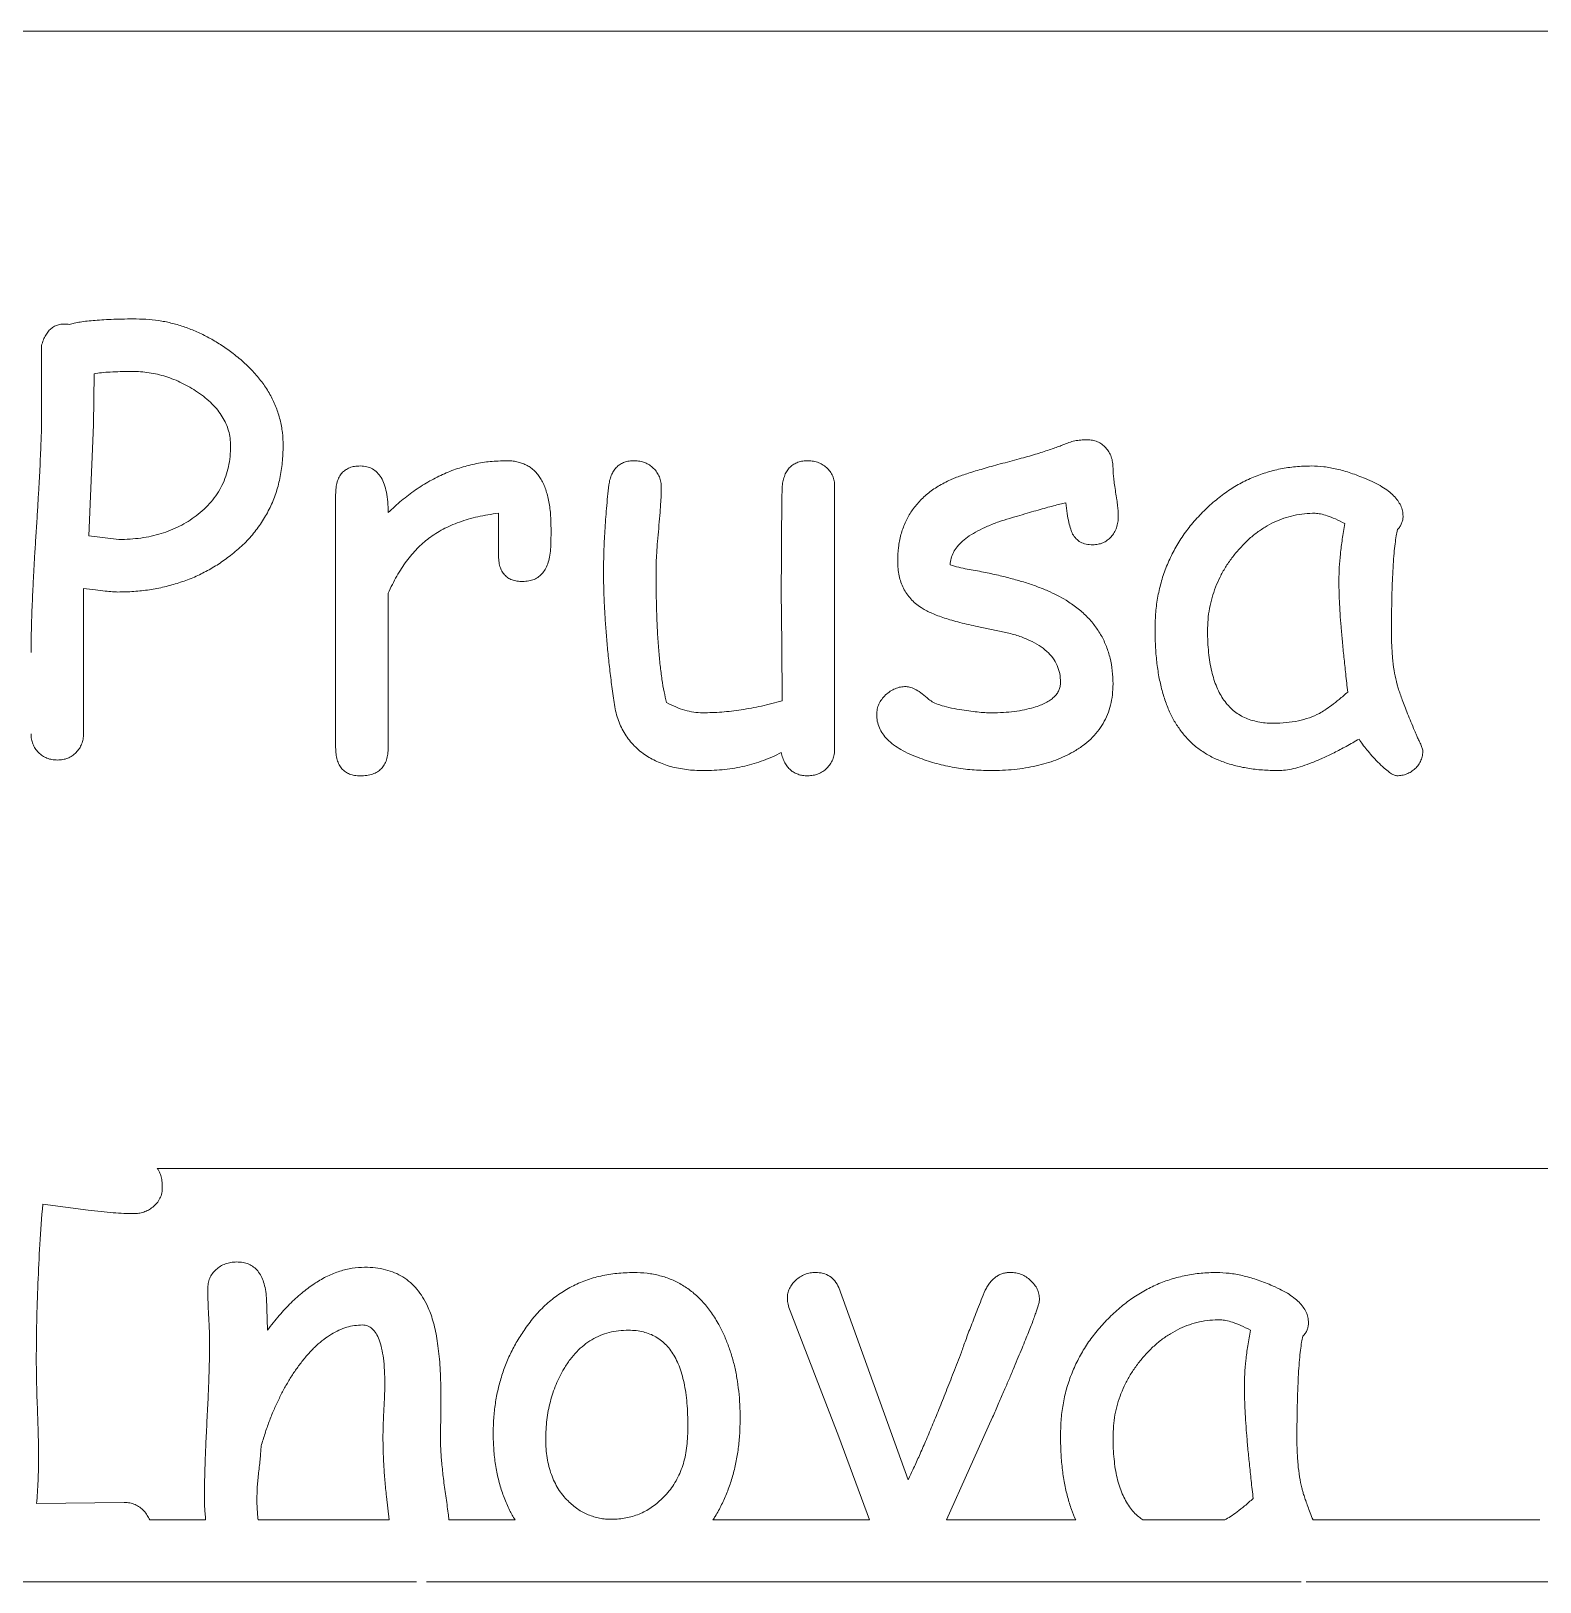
# Model space of a CAD drawing. Header units: millimetres. Extents: x -185 to 452, y -185 to 185.
# Drawn here: x -73 to -0.1, y 110 to 185 of the extents above; entities that cross this region are included whole.
import ezdxf

# ---------------------------------------------------------------- set-up
doc = ezdxf.new("R2010")
doc.units = ezdxf.units.MM

msp = doc.modelspace()

# ---------------------------------------------------------------- linework, layer by layer
at = {"color": 7, "linetype": 'Continuous', "lineweight": 15}
for p, q in [((-175, 185), (175, 185)), ((-72.499, 166.022), (-72.499, 169.791)), ((-69.96, 168.43), (-69.984, 165.95)), ((-69.984, 165.95), (-70.214, 160.586)), ((-34.155, 162.911), (-34.155, 150.294)), ((-58.279, 150.357), (-58.279, 162.594)), ((-50.407, 159.673), (-50.407, 161.681)), ((-70.214, 160.586), (-68.762, 160.411)), ((-70.468, 158.047), (-70.468, 151.008)), ((-55.739, 157.809), (-55.739, 150.357)), ((-36.706, 155.337), (-36.734, 157.943)), ((-25.886, 155.92), (-27.338, 156.225)), ((-36.694, 152.611), (-36.706, 155.337)), ((-5.797, 150.456), (-5.714, 150.226)), ((-66.906, 130), (3.909, 130)), ((-70.25, 127.986), (-72.44, 128.268)), ((-33.948, 124.237), (-30.6, 114.936)), ((-61.624, 123.737), (-61.58, 122.173)), ((-33.96, 117.011), (-36.309, 123.118)), ((-53.2, 119.622), (-53.2, 118.269)), ((-53.2, 118.269), (-53.216, 117.027)), ((-26.517, 117.967), (-28.742, 113)), ((-32.464, 113), (-33.96, 117.011)), ((-55.691, 113), (-55.823, 114.135)), ((-72.741, 113.793), (-68.5, 113.845)), ((-67.27, 113), (-64.564, 113)), ((-62.03, 113), (-55.691, 113)), ((-52.8, 113), (-49.604, 113)), ((-40.04, 113), (-32.464, 113)), ((-28.742, 113), (-22.494, 113)), ((-19.256, 113), (-15.291, 113)), ((-11.027, 113), (-0.055, 113)), ((-54.367, 110), (-81, 110)), ((-11.605, 110), (-53.88, 110)), ((19.872, 110), (-11.351, 110))]:
    msp.add_line(p, q, dxfattribs=at)
for points, knots in [([(-71.158, 170.811), (-71.078, 170.834), (-70.903, 170.883), (-70.612, 170.928), (-70.279, 170.979), (-69.897, 171.012), (-69.469, 171.039), (-68.996, 171.065), (-68.476, 171.074), (-68.114, 171.076), (-67.924, 171.077)], [0, 0, 0, 0, 0.0769159, 0.1673518, 0.2708433, 0.388444, 0.5204435, 0.6657673, 0.8255845, 1, 1, 1, 1]), ([(-67.924, 171.077), (-67.717, 171.071), (-67.304, 171.059), (-66.69, 170.983), (-66.086, 170.851), (-65.493, 170.664), (-64.907, 170.428), (-64.334, 170.137), (-63.767, 169.796), (-63.408, 169.532), (-63.227, 169.398)], [0, 0, 0, 0, 0.122725, 0.243898, 0.364599, 0.487351, 0.610322, 0.737095, 0.866736, 1, 1, 1, 1]), ([(-72.499, 169.791), (-72.471, 169.883), (-72.418, 170.057), (-72.307, 170.292), (-72.171, 170.485), (-72.015, 170.642), (-71.831, 170.752), (-71.624, 170.814), (-71.396, 170.84), (-71.24, 170.821), (-71.158, 170.811)], [0, 0, 0, 0, 0.1531652, 0.288794, 0.4126652, 0.5273339, 0.6378471, 0.750408, 0.8690119, 1, 1, 1, 1]), ([(-63.227, 169.398), (-63.035, 169.245), (-62.662, 168.945), (-62.171, 168.443), (-61.751, 167.92), (-61.414, 167.369), (-61.142, 166.799), (-60.958, 166.2), (-60.836, 165.58), (-60.824, 165.156), (-60.818, 164.943)], [0, 0, 0, 0, 0.139777, 0.27315, 0.399341, 0.52162, 0.640761, 0.758634, 0.878344, 1, 1, 1, 1]), ([(-68.135, 168.537), (-68.32, 168.536), (-68.669, 168.533), (-69.159, 168.513), (-69.583, 168.485), (-69.841, 168.448), (-69.96, 168.43)], [0, 0, 0, 0, 0.3035784, 0.5726531, 0.8031355, 1, 1, 1, 1]), ([(-64.957, 167.542), (-65.08, 167.622), (-65.323, 167.78), (-65.705, 167.98), (-66.092, 168.154), (-66.487, 168.291), (-66.887, 168.406), (-67.298, 168.478), (-67.714, 168.529), (-67.994, 168.535), (-68.135, 168.537)], [0, 0, 0, 0, 0.130245, 0.257819, 0.382339, 0.505569, 0.62857, 0.751487, 0.875513, 1, 1, 1, 1]), ([(-63.358, 164.939), (-63.362, 165.063), (-63.37, 165.31), (-63.449, 165.672), (-63.578, 166.02), (-63.753, 166.355), (-63.979, 166.677), (-64.26, 166.98), (-64.585, 167.276), (-64.83, 167.451), (-64.957, 167.542)], [0, 0, 0, 0, 0.1172892, 0.2318294, 0.3472597, 0.4653394, 0.5869385, 0.7165196, 0.854059, 1, 1, 1, 1]), ([(-72.777, 160.487), (-72.757, 160.798), (-72.718, 161.395), (-72.668, 162.259), (-72.619, 163.054), (-72.578, 163.78), (-72.552, 164.437), (-72.529, 165.026), (-72.505, 165.547), (-72.501, 165.871), (-72.499, 166.022)], [0, 0, 0, 0, 0.1685744, 0.3241991, 0.4683473, 0.599549, 0.7177756, 0.8245283, 0.918377, 1, 1, 1, 1]), ([(-23.092, 164.998), (-23.005, 165.035), (-22.827, 165.108), (-22.546, 165.182), (-22.253, 165.227), (-22.054, 165.233), (-21.954, 165.236)], [0, 0, 0, 0, 0.243376, 0.492274, 0.742275, 1, 1, 1, 1]), ([(-21.954, 165.236), (-21.866, 165.232), (-21.694, 165.223), (-21.448, 165.152), (-21.233, 165.022), (-21.041, 164.857), (-20.887, 164.649), (-20.773, 164.411), (-20.71, 164.142), (-20.701, 163.954), (-20.696, 163.855)], [0, 0, 0, 0, 0.125631, 0.246197, 0.362592, 0.4835, 0.606719, 0.73052, 0.859259, 1, 1, 1, 1]), ([(-65.024, 161.558), (-64.892, 161.664), (-64.631, 161.872), (-64.291, 162.23), (-64.001, 162.615), (-63.765, 163.026), (-63.582, 163.466), (-63.45, 163.932), (-63.374, 164.427), (-63.363, 164.765), (-63.358, 164.939)], [0, 0, 0, 0, 0.129411, 0.255481, 0.377012, 0.497227, 0.617979, 0.741094, 0.86714, 1, 1, 1, 1]), ([(-60.818, 164.943), (-60.825, 164.672), (-60.84, 164.142), (-60.962, 163.369), (-61.159, 162.638), (-61.44, 161.949), (-61.798, 161.302), (-62.239, 160.7), (-62.758, 160.138), (-63.155, 159.809), (-63.358, 159.642)], [0, 0, 0, 0, 0.13283, 0.260497, 0.383873, 0.504641, 0.625165, 0.746661, 0.87091, 1, 1, 1, 1]), ([(-28.552, 163.304), (-28.476, 163.335), (-28.312, 163.401), (-28.048, 163.494), (-27.751, 163.594), (-27.425, 163.701), (-27.064, 163.807), (-26.674, 163.924), (-26.248, 164.036), (-25.803, 164.157), (-25.357, 164.277), (-24.933, 164.391), (-24.543, 164.5), (-24.191, 164.616), (-23.867, 164.711), (-23.579, 164.81), (-23.325, 164.906), (-23.166, 164.969), (-23.092, 164.998)], [0, 0, 0, 0, 0.043279, 0.092644, 0.146823, 0.207364, 0.27254, 0.344096, 0.420992, 0.503608, 0.586223, 0.66312, 0.733816, 0.798533, 0.857333, 0.910855, 0.958266, 1, 1, 1, 1]), ([(-58.279, 162.594), (-58.275, 162.701), (-58.269, 162.903), (-58.213, 163.186), (-58.124, 163.429), (-57.992, 163.631), (-57.814, 163.78), (-57.605, 163.89), (-57.357, 163.959), (-57.179, 163.964), (-57.084, 163.967)], [0, 0, 0, 0, 0.154636, 0.29066, 0.413099, 0.525667, 0.633758, 0.743715, 0.864377, 1, 1, 1, 1]), ([(-57.084, 163.967), (-56.979, 163.961), (-56.776, 163.949), (-56.495, 163.835), (-56.256, 163.654), (-56.063, 163.398), (-55.919, 163.072), (-55.813, 162.679), (-55.753, 162.216), (-55.744, 161.885), (-55.739, 161.709)], [0, 0, 0, 0, 0.106882, 0.205233, 0.303095, 0.408496, 0.526981, 0.663625, 0.821034, 1, 1, 1, 1]), ([(-55.739, 161.709), (-55.526, 161.908), (-55.107, 162.3), (-54.433, 162.813), (-53.741, 163.248), (-53.032, 163.603), (-52.306, 163.88), (-51.563, 164.074), (-50.801, 164.198), (-50.285, 164.213), (-50.026, 164.221)], [0, 0, 0, 0, 0.136833, 0.268525, 0.3957041, 0.5189736, 0.6395368, 0.7586785, 0.878437, 1, 1, 1, 1]), ([(-50.026, 164.221), (-49.938, 164.219), (-49.768, 164.215), (-49.52, 164.174), (-49.29, 164.111), (-49.075, 164.024), (-48.88, 163.907), (-48.701, 163.768), (-48.539, 163.602), (-48.398, 163.41), (-48.268, 163.195), (-48.164, 162.951), (-48.072, 162.683), (-47.998, 162.39), (-47.938, 162.07), (-47.894, 161.726), (-47.872, 161.355), (-47.869, 161.099), (-47.867, 160.967)], [0, 0, 0, 0, 0.0591657, 0.1154057, 0.1692863, 0.2206757, 0.2716655, 0.3227183, 0.374014, 0.4277455, 0.483957, 0.543696, 0.607133, 0.6755513, 0.7484418, 0.8269727, 0.9104296, 1, 1, 1, 1]), ([(-45.074, 163.054), (-45.057, 163.146), (-45.024, 163.321), (-44.936, 163.56), (-44.824, 163.766), (-44.681, 163.934), (-44.509, 164.065), (-44.312, 164.158), (-44.086, 164.209), (-43.928, 164.216), (-43.844, 164.221)], [0, 0, 0, 0, 0.149037, 0.2839211, 0.4048749, 0.5216307, 0.6330767, 0.7473255, 0.8666104, 1, 1, 1, 1]), ([(-43.844, 164.221), (-43.754, 164.216), (-43.579, 164.208), (-43.329, 164.137), (-43.103, 164.021), (-42.908, 163.856), (-42.737, 163.665), (-42.622, 163.435), (-42.547, 163.182), (-42.539, 163.003), (-42.535, 162.911)], [0, 0, 0, 0, 0.130851, 0.252233, 0.373115, 0.497059, 0.620765, 0.741647, 0.86724, 1, 1, 1, 1]), ([(-36.694, 162.983), (-36.679, 163.08), (-36.651, 163.264), (-36.574, 163.521), (-36.461, 163.737), (-36.317, 163.917), (-36.137, 164.053), (-35.931, 164.156), (-35.691, 164.209), (-35.524, 164.217), (-35.436, 164.221)], [0, 0, 0, 0, 0.149125, 0.283978, 0.404531, 0.518867, 0.630699, 0.744929, 0.866883, 1, 1, 1, 1]), ([(-35.436, 164.221), (-35.347, 164.216), (-35.172, 164.208), (-34.923, 164.133), (-34.694, 164.017), (-34.499, 163.849), (-34.335, 163.652), (-34.217, 163.427), (-34.156, 163.175), (-34.155, 163.001), (-34.155, 162.911)], [0, 0, 0, 0, 0.129661, 0.254103, 0.37566, 0.501526, 0.626162, 0.747718, 0.8688, 1, 1, 1, 1]), ([(-20.696, 163.855), (-20.694, 163.783), (-20.69, 163.621), (-20.664, 163.355), (-20.624, 163.041), (-20.569, 162.697), (-20.514, 162.354), (-20.474, 162.04), (-20.448, 161.774), (-20.444, 161.611), (-20.442, 161.538)], [0, 0, 0, 0, 0.093597, 0.207995, 0.343418, 0.499997, 0.656575, 0.790311, 0.906403, 1, 1, 1, 1]), ([(-18.664, 156.106), (-18.657, 156.373), (-18.644, 156.896), (-18.538, 157.667), (-18.364, 158.409), (-18.117, 159.121), (-17.801, 159.804), (-17.42, 160.458), (-16.963, 161.08), (-16.444, 161.664), (-15.876, 162.2), (-15.278, 162.675), (-14.65, 163.076), (-13.994, 163.403), (-13.309, 163.653), (-12.602, 163.837), (-11.864, 163.947), (-11.364, 163.96), (-11.11, 163.967)], [0, 0, 0, 0, 0.065921, 0.129726, 0.192348, 0.254413, 0.316129, 0.37839, 0.441694, 0.506913, 0.571808, 0.634798, 0.695785, 0.756152, 0.815859, 0.876094, 0.937025, 1, 1, 1, 1]), ([(-11.11, 163.967), (-10.91, 163.958), (-10.493, 163.939), (-9.853, 163.823), (-9.179, 163.631), (-8.729, 163.452), (-8.495, 163.36)], [0, 0, 0, 0, 0.222341, 0.46244, 0.720562, 1, 1, 1, 1]), ([(-45.328, 158.864), (-45.325, 159.182), (-45.318, 159.838), (-45.267, 160.854), (-45.189, 161.934), (-45.113, 162.673), (-45.074, 163.054)], [0, 0, 0, 0, 0.226787, 0.468926, 0.72661, 1, 1, 1, 1]), ([(-42.535, 162.911), (-42.537, 162.793), (-42.541, 162.527), (-42.567, 162.082), (-42.607, 161.545), (-42.662, 160.946), (-42.717, 160.342), (-42.756, 159.789), (-42.783, 159.314), (-42.787, 159.024), (-42.789, 158.892)], [0, 0, 0, 0, 0.08768, 0.198149, 0.33246, 0.488686, 0.645894, 0.784134, 0.901488, 1, 1, 1, 1]), ([(-36.734, 157.943), (-36.733, 158.412), (-36.731, 159.316), (-36.723, 160.624), (-36.711, 161.836), (-36.7, 162.611), (-36.694, 162.983)], [0, 0, 0, 0, 0.27873, 0.538567, 0.778727, 1, 1, 1, 1]), ([(-31.107, 159.36), (-31.1, 159.583), (-31.086, 160.016), (-30.966, 160.641), (-30.762, 161.214), (-30.482, 161.74), (-30.115, 162.21), (-29.673, 162.636), (-29.148, 163.008), (-28.755, 163.203), (-28.552, 163.304)], [0, 0, 0, 0, 0.133576, 0.25966, 0.38016, 0.497347, 0.615617, 0.736862, 0.864372, 1, 1, 1, 1]), ([(-8.495, 163.36), (-8.351, 163.297), (-8.079, 163.178), (-7.706, 162.975), (-7.391, 162.763), (-7.132, 162.539), (-6.93, 162.304), (-6.784, 162.059), (-6.689, 161.803), (-6.679, 161.626), (-6.674, 161.538)], [0, 0, 0, 0, 0.172713, 0.327179, 0.466537, 0.590384, 0.703011, 0.806163, 0.903344, 1, 1, 1, 1]), ([(-22.981, 162.189), (-23.075, 162.167), (-23.275, 162.121), (-23.59, 162.034), (-23.941, 161.941), (-24.328, 161.833), (-24.75, 161.71), (-25.209, 161.574), (-25.703, 161.429), (-26.043, 161.323), (-26.219, 161.268)], [0, 0, 0, 0, 0.086045, 0.182386, 0.291027, 0.409696, 0.540991, 0.682328, 0.835969, 1, 1, 1, 1]), ([(-22.652, 160.677), (-22.684, 160.753), (-22.761, 160.934), (-22.84, 161.266), (-22.92, 161.694), (-22.96, 162.013), (-22.981, 162.189)], [0, 0, 0, 0, 0.159442, 0.378866, 0.657031, 1, 1, 1, 1]), ([(-68.762, 160.411), (-68.58, 160.416), (-68.224, 160.425), (-67.699, 160.474), (-67.198, 160.569), (-66.716, 160.687), (-66.26, 160.854), (-65.825, 161.052), (-65.407, 161.28), (-65.152, 161.465), (-65.024, 161.558)], [0, 0, 0, 0, 0.136673, 0.268907, 0.396598, 0.521125, 0.641904, 0.762366, 0.881083, 1, 1, 1, 1]), ([(-50.407, 161.681), (-50.578, 161.658), (-50.913, 161.611), (-51.401, 161.517), (-51.862, 161.399), (-52.296, 161.254), (-52.705, 161.093), (-53.088, 160.911), (-53.443, 160.704), (-53.663, 160.548), (-53.771, 160.471)], [0, 0, 0, 0, 0.143068, 0.280571, 0.412036, 0.537987, 0.659624, 0.776425, 0.889524, 1, 1, 1, 1]), ([(-26.219, 161.268), (-26.403, 161.198), (-26.749, 161.066), (-27.227, 160.839), (-27.633, 160.6), (-27.967, 160.345), (-28.232, 160.08), (-28.418, 159.796), (-28.544, 159.501), (-28.56, 159.295), (-28.568, 159.193)], [0, 0, 0, 0, 0.177598, 0.335339, 0.477422, 0.602721, 0.714318, 0.814454, 0.90836, 1, 1, 1, 1]), ([(-20.442, 161.538), (-20.445, 161.44), (-20.449, 161.251), (-20.523, 160.984), (-20.626, 160.74), (-20.784, 160.535), (-20.969, 160.367), (-21.183, 160.242), (-21.424, 160.171), (-21.594, 160.162), (-21.68, 160.158)], [0, 0, 0, 0, 0.141516, 0.271556, 0.397095, 0.521117, 0.641383, 0.755929, 0.875451, 1, 1, 1, 1]), ([(-10.927, 161.681), (-11.101, 161.676), (-11.444, 161.664), (-11.951, 161.584), (-12.437, 161.448), (-12.908, 161.261), (-13.354, 161.01), (-13.791, 160.718), (-14.205, 160.365), (-14.593, 159.963), (-14.948, 159.528), (-15.267, 159.075), (-15.527, 158.599), (-15.749, 158.111), (-15.914, 157.603), (-16.04, 157.081), (-16.111, 156.541), (-16.12, 156.175), (-16.125, 155.991)], [0, 0, 0, 0, 0.061038, 0.120857, 0.179784, 0.23845, 0.29842, 0.359719, 0.423106, 0.489243, 0.556026, 0.620559, 0.683873, 0.746563, 0.808801, 0.871436, 0.935266, 1, 1, 1, 1]), ([(-9.483, 161.177), (-9.636, 161.256), (-9.916, 161.399), (-10.315, 161.552), (-10.642, 161.655), (-10.841, 161.673), (-10.927, 161.681)], [0, 0, 0, 0, 0.33531, 0.611851, 0.83127, 1, 1, 1, 1]), ([(-6.674, 161.538), (-6.676, 161.478), (-6.681, 161.36), (-6.738, 161.19), (-6.82, 161.027), (-6.902, 160.935), (-6.944, 160.888)], [0, 0, 0, 0, 0.248289, 0.48992, 0.73821, 1, 1, 1, 1]), ([(-47.867, 160.967), (-47.867, 160.861), (-47.866, 160.669), (-47.871, 160.409), (-47.874, 160.205), (-47.878, 160.087), (-47.879, 160.038)], [0, 0, 0, 0, 0.3418353, 0.6196094, 0.8418434, 1, 1, 1, 1]), ([(-21.68, 160.158), (-21.788, 160.162), (-21.992, 160.171), (-22.272, 160.273), (-22.501, 160.443), (-22.601, 160.598), (-22.652, 160.677)], [0, 0, 0, 0, 0.27832, 0.526057, 0.757897, 1, 1, 1, 1]), ([(-9.777, 158.439), (-9.772, 158.643), (-9.762, 159.068), (-9.71, 159.731), (-9.612, 160.44), (-9.527, 160.926), (-9.483, 161.177)], [0, 0, 0, 0, 0.221743, 0.462805, 0.722714, 1, 1, 1, 1]), ([(-6.944, 160.888), (-6.966, 160.789), (-7.018, 160.565), (-7.061, 160.183), (-7.118, 159.721), (-7.153, 159.175), (-7.184, 158.547), (-7.214, 157.837), (-7.226, 157.043), (-7.233, 156.486), (-7.237, 156.194)], [0, 0, 0, 0, 0.064603, 0.146214, 0.244547, 0.361106, 0.49438, 0.645289, 0.813807, 1, 1, 1, 1]), ([(-73.007, 154.948), (-73.006, 155.12), (-73.005, 155.481), (-72.99, 156.048), (-72.978, 156.666), (-72.946, 157.334), (-72.917, 158.051), (-72.875, 158.818), (-72.834, 159.635), (-72.796, 160.197), (-72.777, 160.487)], [0, 0, 0, 0, 0.093032, 0.195387, 0.307059, 0.427386, 0.557038, 0.695336, 0.842961, 1, 1, 1, 1]), ([(-53.771, 160.471), (-53.869, 160.395), (-54.068, 160.239), (-54.343, 159.973), (-54.607, 159.68), (-54.863, 159.364), (-55.097, 159.011), (-55.331, 158.639), (-55.543, 158.234), (-55.673, 157.952), (-55.739, 157.809)], [0, 0, 0, 0, 0.111285, 0.22617, 0.342851, 0.464319, 0.590598, 0.721556, 0.858393, 1, 1, 1, 1]), ([(-47.879, 160.038), (-47.891, 159.909), (-47.913, 159.664), (-47.986, 159.322), (-48.099, 159.031), (-48.258, 158.796), (-48.447, 158.605), (-48.68, 158.471), (-48.95, 158.396), (-49.14, 158.385), (-49.24, 158.38)], [0, 0, 0, 0, 0.161967, 0.305017, 0.432502, 0.547295, 0.655308, 0.763482, 0.876284, 1, 1, 1, 1]), ([(-63.358, 159.642), (-63.549, 159.499), (-63.93, 159.215), (-64.548, 158.861), (-65.187, 158.551), (-65.859, 158.306), (-66.558, 158.111), (-67.287, 157.973), (-68.043, 157.887), (-68.556, 157.877), (-68.817, 157.872)], [0, 0, 0, 0, 0.1225692, 0.2435924, 0.3646803, 0.4861819, 0.6101385, 0.7365534, 0.8662523, 1, 1, 1, 1]), ([(-49.24, 158.38), (-49.332, 158.383), (-49.505, 158.39), (-49.748, 158.448), (-49.954, 158.553), (-50.12, 158.702), (-50.256, 158.884), (-50.346, 159.114), (-50.395, 159.382), (-50.402, 159.573), (-50.407, 159.673)], [0, 0, 0, 0, 0.137618, 0.260647, 0.372753, 0.48129, 0.592297, 0.712725, 0.84849, 1, 1, 1, 1]), ([(-29.977, 157.126), (-30.067, 157.188), (-30.246, 157.311), (-30.475, 157.537), (-30.674, 157.781), (-30.832, 158.052), (-30.957, 158.345), (-31.042, 158.663), (-31.101, 159.003), (-31.105, 159.239), (-31.107, 159.36)], [0, 0, 0, 0, 0.12571, 0.24781, 0.366306, 0.485786, 0.605897, 0.730092, 0.862051, 1, 1, 1, 1]), ([(-28.568, 159.193), (-28.43, 159.148), (-28.159, 159.059), (-27.88, 159.005), (-27.743, 158.979)], [0, 0, 0, 0, 0.510332, 1, 1, 1, 1]), ([(-44.82, 152.527), (-44.861, 152.82), (-44.941, 153.396), (-45.043, 154.249), (-45.131, 155.078), (-45.202, 155.882), (-45.259, 156.663), (-45.298, 157.418), (-45.323, 158.15), (-45.326, 158.629), (-45.328, 158.864)], [0, 0, 0, 0, 0.139095, 0.274161, 0.405228, 0.532329, 0.65488, 0.774164, 0.88898, 1, 1, 1, 1]), ([(-42.789, 158.892), (-42.787, 158.535), (-42.784, 157.845), (-42.761, 156.852), (-42.722, 155.937), (-42.667, 155.102), (-42.597, 154.345), (-42.51, 153.667), (-42.412, 153.066), (-42.322, 152.696), (-42.281, 152.524)], [0, 0, 0, 0, 0.167329, 0.322923, 0.465593, 0.596641, 0.714915, 0.82176, 0.916715, 1, 1, 1, 1]), ([(-27.743, 158.979), (-27.483, 158.933), (-26.98, 158.843), (-26.254, 158.691), (-25.582, 158.517), (-24.958, 158.342), (-24.385, 158.149), (-23.867, 157.936), (-23.394, 157.723), (-23.107, 157.556), (-22.969, 157.475)], [0, 0, 0, 0, 0.157142, 0.304687, 0.442198, 0.570986, 0.690932, 0.802366, 0.905026, 1, 1, 1, 1]), ([(-9.348, 153.035), (-9.382, 153.326), (-9.446, 153.889), (-9.533, 154.707), (-9.61, 155.467), (-9.669, 156.171), (-9.719, 156.818), (-9.749, 157.409), (-9.771, 157.943), (-9.775, 158.281), (-9.777, 158.439)], [0, 0, 0, 0, 0.161981, 0.313541, 0.454689, 0.584641, 0.704209, 0.81337, 0.912199, 1, 1, 1, 1]), ([(-68.817, 157.872), (-68.899, 157.875), (-69.101, 157.884), (-69.458, 157.918), (-69.926, 157.975), (-70.275, 158.021), (-70.468, 158.047)], [0, 0, 0, 0, 0.148326, 0.364235, 0.648182, 1, 1, 1, 1]), ([(-27.338, 156.225), (-27.488, 156.258), (-27.775, 156.321), (-28.191, 156.418), (-28.57, 156.526), (-28.917, 156.637), (-29.231, 156.751), (-29.512, 156.869), (-29.76, 156.99), (-29.907, 157.083), (-29.977, 157.126)], [0, 0, 0, 0, 0.163863, 0.315309, 0.456506, 0.58591, 0.705063, 0.814195, 0.912341, 1, 1, 1, 1]), ([(-22.969, 157.475), (-22.789, 157.356), (-22.437, 157.124), (-21.97, 156.713), (-21.577, 156.259), (-21.252, 155.77), (-21.003, 155.237), (-20.825, 154.667), (-20.715, 154.058), (-20.702, 153.639), (-20.696, 153.424)], [0, 0, 0, 0, 0.132802, 0.259717, 0.3815, 0.501409, 0.620147, 0.742204, 0.867898, 1, 1, 1, 1]), ([(-17.303, 151.008), (-17.413, 151.154), (-17.636, 151.451), (-17.913, 151.954), (-18.147, 152.512), (-18.334, 153.125), (-18.487, 153.792), (-18.59, 154.514), (-18.655, 155.292), (-18.661, 155.829), (-18.664, 156.106)], [0, 0, 0, 0, 0.101569, 0.207291, 0.319404, 0.43844, 0.564827, 0.700604, 0.844987, 1, 1, 1, 1]), ([(-7.237, 156.194), (-7.236, 155.929), (-7.233, 155.429), (-7.19, 154.723), (-7.12, 154.103), (-7.038, 153.724), (-6.999, 153.547)], [0, 0, 0, 0, 0.298, 0.563697, 0.79635, 1, 1, 1, 1]), ([(-23.235, 153.504), (-23.242, 153.648), (-23.254, 153.93), (-23.39, 154.33), (-23.598, 154.696), (-23.9, 155.018), (-24.277, 155.306), (-24.741, 155.547), (-25.281, 155.766), (-25.677, 155.867), (-25.886, 155.92)], [0, 0, 0, 0, 0.110422, 0.216345, 0.322166, 0.432423, 0.552969, 0.685978, 0.834005, 1, 1, 1, 1]), ([(-16.125, 155.991), (-16.123, 155.811), (-16.12, 155.462), (-16.077, 154.955), (-16.022, 154.481), (-15.933, 154.044), (-15.825, 153.64), (-15.683, 153.275), (-15.528, 152.938), (-15.339, 152.639), (-15.129, 152.373), (-14.889, 152.147), (-14.627, 151.953), (-14.342, 151.793), (-14.027, 151.675), (-13.69, 151.589), (-13.329, 151.53), (-13.079, 151.526), (-12.951, 151.524)], [0, 0, 0, 0, 0.0865658, 0.1682679, 0.2445938, 0.3159795, 0.3826758, 0.4453143, 0.5045196, 0.5608437, 0.6147091, 0.6673733, 0.7187925, 0.7712062, 0.8243868, 0.8802597, 0.9382208, 1, 1, 1, 1]), ([(-32.123, 151.948), (-32.118, 152.036), (-32.107, 152.21), (-32.024, 152.462), (-31.884, 152.693), (-31.694, 152.899), (-31.474, 153.075), (-31.231, 153.204), (-30.973, 153.29), (-30.793, 153.297), (-30.703, 153.301)], [0, 0, 0, 0, 0.121706, 0.241168, 0.362874, 0.493997, 0.627168, 0.751863, 0.87482, 1, 1, 1, 1]), ([(-30.703, 153.301), (-30.625, 153.292), (-30.453, 153.271), (-30.19, 153.14), (-29.897, 152.945), (-29.705, 152.773), (-29.6, 152.678)], [0, 0, 0, 0, 0.180989, 0.399865, 0.672791, 1, 1, 1, 1]), ([(-24.517, 152.293), (-24.416, 152.326), (-24.225, 152.387), (-23.963, 152.504), (-23.74, 152.632), (-23.557, 152.778), (-23.41, 152.936), (-23.31, 153.115), (-23.246, 153.305), (-23.239, 153.437), (-23.235, 153.504)], [0, 0, 0, 0, 0.167995, 0.316857, 0.452802, 0.573329, 0.68588, 0.791722, 0.894905, 1, 1, 1, 1]), ([(-20.696, 153.424), (-20.702, 153.248), (-20.715, 152.905), (-20.802, 152.407), (-20.955, 151.942), (-21.166, 151.51), (-21.44, 151.113), (-21.772, 150.75), (-22.165, 150.421), (-22.46, 150.237), (-22.612, 150.143)], [0, 0, 0, 0, 0.132226, 0.257204, 0.37834, 0.497728, 0.616917, 0.739146, 0.865954, 1, 1, 1, 1]), ([(-10.721, 152), (-10.63, 152.053), (-10.426, 152.172), (-10.108, 152.4), (-9.741, 152.693), (-9.486, 152.915), (-9.348, 153.035)], [0, 0, 0, 0, 0.18288, 0.410998, 0.681489, 1, 1, 1, 1]), ([(-6.999, 153.547), (-6.985, 153.492), (-6.953, 153.366), (-6.889, 153.161), (-6.804, 152.92), (-6.706, 152.641), (-6.585, 152.327), (-6.448, 151.975), (-6.287, 151.586), (-6.176, 151.313), (-6.118, 151.17)], [0, 0, 0, 0, 0.067916, 0.153021, 0.253938, 0.370211, 0.5024, 0.651999, 0.817576, 1, 1, 1, 1]), ([(-43.344, 150.016), (-43.444, 150.089), (-43.642, 150.235), (-43.907, 150.49), (-44.139, 150.77), (-44.338, 151.074), (-44.51, 151.4), (-44.65, 151.752), (-44.752, 152.131), (-44.797, 152.393), (-44.82, 152.527)], [0, 0, 0, 0, 0.123473, 0.245952, 0.366118, 0.486372, 0.608765, 0.733953, 0.864149, 1, 1, 1, 1]), ([(-42.281, 152.524), (-42.134, 152.45), (-41.849, 152.308), (-41.409, 152.153), (-40.973, 152.05), (-40.682, 152.038), (-40.539, 152.032)], [0, 0, 0, 0, 0.269058, 0.522485, 0.764842, 1, 1, 1, 1]), ([(-40.539, 152.032), (-40.23, 152.038), (-39.603, 152.052), (-38.654, 152.172), (-37.677, 152.346), (-37.026, 152.521), (-36.694, 152.611)], [0, 0, 0, 0, 0.237229, 0.482048, 0.735478, 1, 1, 1, 1]), ([(-29.6, 152.678), (-29.529, 152.627), (-29.364, 152.51), (-29.033, 152.395), (-28.61, 152.274), (-28.288, 152.217), (-28.112, 152.186)], [0, 0, 0, 0, 0.164938, 0.381133, 0.659966, 1, 1, 1, 1]), ([(-26.556, 152.032), (-26.368, 152.034), (-26.004, 152.038), (-25.475, 152.094), (-24.98, 152.167), (-24.668, 152.252), (-24.517, 152.293)], [0, 0, 0, 0, 0.273242, 0.530283, 0.771876, 1, 1, 1, 1]), ([(-30.032, 149.833), (-30.198, 149.896), (-30.512, 150.016), (-30.938, 150.236), (-31.302, 150.468), (-31.598, 150.728), (-31.834, 151.002), (-32.001, 151.3), (-32.106, 151.617), (-32.117, 151.838), (-32.123, 151.948)], [0, 0, 0, 0, 0.167079, 0.317421, 0.451901, 0.574983, 0.687624, 0.792252, 0.895799, 1, 1, 1, 1]), ([(-28.112, 152.186), (-27.964, 152.163), (-27.682, 152.117), (-27.274, 152.071), (-26.904, 152.035), (-26.668, 152.033), (-26.556, 152.032)], [0, 0, 0, 0, 0.2872648, 0.5477021, 0.7869308, 1, 1, 1, 1]), ([(-12.951, 151.524), (-12.74, 151.53), (-12.333, 151.542), (-11.747, 151.629), (-11.208, 151.777), (-10.881, 151.927), (-10.721, 152)], [0, 0, 0, 0, 0.274607, 0.530992, 0.771243, 1, 1, 1, 1]), ([(-71.73, 149.746), (-71.819, 149.751), (-71.991, 149.76), (-72.239, 149.827), (-72.458, 149.948), (-72.652, 150.105), (-72.812, 150.299), (-72.922, 150.521), (-72.994, 150.761), (-73.003, 150.929), (-73.007, 151.016)], [0, 0, 0, 0, 0.132734, 0.257687, 0.378634, 0.503447, 0.628259, 0.75004, 0.871196, 1, 1, 1, 1]), ([(-70.468, 151.008), (-70.472, 150.923), (-70.481, 150.756), (-70.552, 150.518), (-70.664, 150.298), (-70.823, 150.106), (-71.013, 149.946), (-71.231, 149.828), (-71.474, 149.76), (-71.643, 149.751), (-71.73, 149.746)], [0, 0, 0, 0, 0.128259, 0.250772, 0.372141, 0.498351, 0.623022, 0.745323, 0.869754, 1, 1, 1, 1]), ([(-12.713, 149.238), (-12.967, 149.243), (-13.458, 149.253), (-14.169, 149.337), (-14.826, 149.473), (-15.429, 149.669), (-15.984, 149.913), (-16.48, 150.222), (-16.931, 150.579), (-17.179, 150.865), (-17.303, 151.008)], [0, 0, 0, 0, 0.14978, 0.289508, 0.421001, 0.544762, 0.662703, 0.777156, 0.88856, 1, 1, 1, 1]), ([(-8.797, 150.762), (-9.005, 150.643), (-9.405, 150.415), (-9.993, 150.103), (-10.543, 149.841), (-11.054, 149.626), (-11.526, 149.457), (-11.955, 149.332), (-12.348, 149.255), (-12.596, 149.243), (-12.713, 149.238)], [0, 0, 0, 0, 0.169673, 0.326203, 0.470175, 0.601022, 0.718214, 0.824244, 0.917472, 1, 1, 1, 1]), ([(-7.896, 149.651), (-7.991, 149.75), (-8.174, 149.941), (-8.415, 150.23), (-8.629, 150.495), (-8.743, 150.676), (-8.797, 150.762)], [0, 0, 0, 0, 0.2879881, 0.55319, 0.7880322, 1, 1, 1, 1]), ([(-6.118, 151.17), (-6.1, 151.125), (-6.059, 151.026), (-5.987, 150.861), (-5.895, 150.67), (-5.831, 150.53), (-5.797, 150.456)], [0, 0, 0, 0, 0.186253, 0.413067, 0.687255, 1, 1, 1, 1]), ([(-57.084, 148.984), (-57.179, 148.987), (-57.357, 148.991), (-57.604, 149.061), (-57.815, 149.171), (-57.989, 149.324), (-58.125, 149.522), (-58.212, 149.765), (-58.269, 150.048), (-58.275, 150.25), (-58.279, 150.357)], [0, 0, 0, 0, 0.135666, 0.256368, 0.36636, 0.475739, 0.586767, 0.709247, 0.845314, 1, 1, 1, 1]), ([(-55.739, 150.357), (-55.742, 150.25), (-55.748, 150.047), (-55.812, 149.763), (-55.917, 149.52), (-56.07, 149.323), (-56.262, 149.165), (-56.503, 149.062), (-56.78, 148.991), (-56.979, 148.987), (-57.084, 148.984)], [0, 0, 0, 0, 0.146249, 0.275649, 0.394219, 0.503437, 0.612356, 0.729285, 0.857349, 1, 1, 1, 1]), ([(-40.507, 149.238), (-40.646, 149.241), (-40.919, 149.245), (-41.321, 149.28), (-41.703, 149.345), (-42.07, 149.426), (-42.414, 149.54), (-42.745, 149.668), (-43.056, 149.827), (-43.249, 149.953), (-43.344, 150.016)], [0, 0, 0, 0, 0.139536, 0.274233, 0.404826, 0.528884, 0.65029, 0.76894, 0.885382, 1, 1, 1, 1]), ([(-36.742, 150.111), (-36.879, 150.04), (-37.155, 149.897), (-37.592, 149.726), (-38.039, 149.574), (-38.502, 149.45), (-38.981, 149.356), (-39.477, 149.29), (-39.986, 149.243), (-40.332, 149.24), (-40.507, 149.238)], [0, 0, 0, 0, 0.119073, 0.238527, 0.359681, 0.481701, 0.607061, 0.734252, 0.865822, 1, 1, 1, 1]), ([(-35.46, 148.984), (-35.541, 148.986), (-35.696, 148.99), (-35.916, 149.05), (-36.114, 149.137), (-36.292, 149.26), (-36.44, 149.425), (-36.567, 149.621), (-36.673, 149.852), (-36.718, 150.022), (-36.742, 150.111)], [0, 0, 0, 0, 0.130056, 0.248739, 0.363012, 0.477522, 0.593446, 0.717955, 0.851242, 1, 1, 1, 1]), ([(-34.155, 150.294), (-34.159, 150.202), (-34.167, 150.023), (-34.24, 149.769), (-34.363, 149.541), (-34.529, 149.344), (-34.728, 149.184), (-34.953, 149.067), (-35.201, 148.998), (-35.372, 148.989), (-35.46, 148.984)], [0, 0, 0, 0, 0.133116, 0.259045, 0.381146, 0.506649, 0.629714, 0.75092, 0.872627, 1, 1, 1, 1]), ([(-22.612, 150.143), (-22.749, 150.071), (-23.026, 149.925), (-23.464, 149.738), (-23.929, 149.585), (-24.419, 149.457), (-24.936, 149.359), (-25.479, 149.287), (-26.049, 149.249), (-26.437, 149.242), (-26.636, 149.238)], [0, 0, 0, 0, 0.11109, 0.224935, 0.342309, 0.463267, 0.589258, 0.720764, 0.857192, 1, 1, 1, 1]), ([(-5.714, 150.226), (-5.718, 150.14), (-5.726, 149.971), (-5.802, 149.732), (-5.916, 149.512), (-6.085, 149.329), (-6.28, 149.177), (-6.494, 149.065), (-6.727, 148.999), (-6.886, 148.989), (-6.967, 148.984)], [0, 0, 0, 0, 0.131973, 0.256684, 0.380606, 0.508041, 0.633406, 0.756384, 0.876078, 1, 1, 1, 1]), ([(-26.636, 149.238), (-26.928, 149.244), (-27.511, 149.256), (-28.371, 149.38), (-29.217, 149.555), (-29.76, 149.74), (-30.032, 149.833)], [0, 0, 0, 0, 0.2532625, 0.5039442, 0.7512215, 1, 1, 1, 1]), ([(-6.967, 148.984), (-7.02, 148.996), (-7.15, 149.026), (-7.354, 149.169), (-7.612, 149.376), (-7.794, 149.552), (-7.896, 149.651)], [0, 0, 0, 0, 0.138924, 0.343539, 0.633739, 1, 1, 1, 1]), ([(-66.906, 130), (-66.878, 129.96), (-66.811, 129.848), (-66.723, 129.648), (-66.67, 129.386), (-66.663, 129.202), (-66.659, 129.105)], [0.5426243, 0.5426243, 0.5426243, 0.5426243, 0.613654, 0.7310021, 0.8590675, 1, 1, 1, 1]), ([(-66.659, 129.105), (-66.663, 129.006), (-66.671, 128.816), (-66.766, 128.548), (-66.912, 128.308), (-67.052, 128.184), (-67.123, 128.121)], [0, 0, 0, 0, 0.261712, 0.503326, 0.748531, 1, 1, 1, 1]), ([(-72.44, 128.268), (-72.489, 127.621), (-72.587, 126.343), (-72.677, 124.446), (-72.742, 122.593), (-72.749, 121.372), (-72.753, 120.769)], [0, 0, 0, 0, 0.259101, 0.512046, 0.758986, 1, 1, 1, 1]), ([(-68.059, 127.811), (-68.214, 127.814), (-68.542, 127.82), (-69.063, 127.853), (-69.638, 127.91), (-70.039, 127.96), (-70.25, 127.986)], [0, 0, 0, 0, 0.211227, 0.448092, 0.711, 1, 1, 1, 1]), ([(-67.123, 128.121), (-67.192, 128.073), (-67.327, 127.979), (-67.559, 127.885), (-67.803, 127.822), (-67.973, 127.815), (-68.059, 127.811)], [0, 0, 0, 0, 0.24906, 0.493683, 0.742145, 1, 1, 1, 1]), ([(-64.465, 124.165), (-64.461, 124.257), (-64.453, 124.436), (-64.375, 124.691), (-64.245, 124.918), (-64.067, 125.113), (-63.856, 125.275), (-63.613, 125.392), (-63.345, 125.461), (-63.16, 125.47), (-63.064, 125.474)], [0, 0, 0, 0, 0.128198, 0.249995, 0.369378, 0.491274, 0.616771, 0.740119, 0.86627, 1, 1, 1, 1]), ([(-63.064, 125.474), (-62.96, 125.469), (-62.762, 125.459), (-62.479, 125.381), (-62.241, 125.236), (-62.034, 125.044), (-61.872, 124.792), (-61.75, 124.488), (-61.664, 124.131), (-61.637, 123.873), (-61.624, 123.737)], [0, 0, 0, 0, 0.12268, 0.235219, 0.342683, 0.450181, 0.566621, 0.693751, 0.837368, 1, 1, 1, 1]), ([(-61.58, 122.173), (-61.392, 122.414), (-61.03, 122.877), (-60.452, 123.501), (-59.869, 124.028), (-59.28, 124.46), (-58.689, 124.801), (-58.09, 125.04), (-57.486, 125.193), (-57.08, 125.211), (-56.878, 125.221)], [0, 0, 0, 0, 0.15795, 0.303492, 0.438501, 0.563702, 0.679993, 0.790393, 0.895807, 1, 1, 1, 1]), ([(-56.878, 125.221), (-56.703, 125.216), (-56.364, 125.208), (-55.877, 125.113), (-55.429, 124.968), (-55.023, 124.759), (-54.659, 124.491), (-54.337, 124.163), (-54.057, 123.776), (-53.913, 123.485), (-53.839, 123.336)], [0, 0, 0, 0, 0.13782, 0.267261, 0.389253, 0.507696, 0.625517, 0.744216, 0.868936, 1, 1, 1, 1]), ([(-49.125, 122.237), (-48.965, 122.454), (-48.65, 122.878), (-48.106, 123.438), (-47.514, 123.911), (-46.876, 124.299), (-46.189, 124.598), (-45.458, 124.813), (-44.679, 124.942), (-44.145, 124.958), (-43.872, 124.967)], [0, 0, 0, 0, 0.130925, 0.256297, 0.37788, 0.498064, 0.618003, 0.740561, 0.867491, 1, 1, 1, 1]), ([(-43.872, 124.967), (-43.653, 124.959), (-43.227, 124.945), (-42.609, 124.826), (-42.031, 124.636), (-41.495, 124.364), (-41, 124.014), (-40.551, 123.583), (-40.138, 123.081), (-39.907, 122.701), (-39.789, 122.507)], [0, 0, 0, 0, 0.130638, 0.254483, 0.374441, 0.493196, 0.612261, 0.735248, 0.863862, 1, 1, 1, 1]), ([(-36.44, 123.705), (-36.437, 123.79), (-36.43, 123.957), (-36.343, 124.194), (-36.215, 124.413), (-36.035, 124.604), (-35.826, 124.764), (-35.594, 124.884), (-35.344, 124.952), (-35.171, 124.962), (-35.083, 124.967)], [0, 0, 0, 0, 0.124275, 0.242887, 0.364241, 0.492861, 0.623943, 0.747584, 0.871875, 1, 1, 1, 1]), ([(-35.083, 124.967), (-34.958, 124.96), (-34.719, 124.947), (-34.392, 124.799), (-34.121, 124.561), (-34.008, 124.348), (-33.948, 124.237)], [0, 0, 0, 0, 0.2594519, 0.4988392, 0.7362787, 1, 1, 1, 1]), ([(-26.874, 124.114), (-26.838, 124.18), (-26.769, 124.31), (-26.646, 124.485), (-26.511, 124.635), (-26.362, 124.754), (-26.205, 124.853), (-26.034, 124.919), (-25.852, 124.961), (-25.727, 124.965), (-25.664, 124.967)], [0, 0, 0, 0, 0.144992, 0.281174, 0.408311, 0.528831, 0.644694, 0.761683, 0.878317, 1, 1, 1, 1]), ([(-25.664, 124.967), (-25.573, 124.962), (-25.394, 124.953), (-25.133, 124.881), (-24.893, 124.751), (-24.676, 124.585), (-24.49, 124.385), (-24.35, 124.163), (-24.267, 123.918), (-24.257, 123.748), (-24.251, 123.661)], [0, 0, 0, 0, 0.127454, 0.25338, 0.377817, 0.509641, 0.63913, 0.759855, 0.877939, 1, 1, 1, 1]), ([(-23.235, 117.106), (-23.228, 117.373), (-23.215, 117.896), (-23.109, 118.667), (-22.935, 119.409), (-22.688, 120.121), (-22.372, 120.804), (-21.99, 121.458), (-21.534, 122.08), (-21.015, 122.664), (-20.447, 123.2), (-19.849, 123.675), (-19.221, 124.076), (-18.565, 124.403), (-17.88, 124.653), (-17.173, 124.837), (-16.435, 124.947), (-15.935, 124.96), (-15.681, 124.967)], [0, 0, 0, 0, 0.065921, 0.129726, 0.192348, 0.254413, 0.316129, 0.37839, 0.441694, 0.506913, 0.571808, 0.634798, 0.695785, 0.756152, 0.815859, 0.876094, 0.937025, 1, 1, 1, 1]), ([(-15.681, 124.967), (-15.481, 124.958), (-15.064, 124.939), (-14.424, 124.823), (-13.75, 124.631), (-13.3, 124.452), (-13.066, 124.36)], [0, 0, 0, 0, 0.2223413, 0.4624396, 0.7205622, 1, 1, 1, 1]), ([(-64.373, 121.626), (-64.374, 121.706), (-64.377, 121.884), (-64.385, 122.176), (-64.402, 122.518), (-64.421, 122.897), (-64.441, 123.274), (-64.452, 123.618), (-64.461, 123.908), (-64.463, 124.086), (-64.465, 124.165)], [0, 0, 0, 0, 0.0952559, 0.2092781, 0.3452602, 0.5000321, 0.6563634, 0.7907222, 0.9063052, 1, 1, 1, 1]), ([(-28.028, 121.106), (-27.996, 121.2), (-27.927, 121.396), (-27.814, 121.704), (-27.694, 122.04), (-27.552, 122.401), (-27.402, 122.79), (-27.24, 123.207), (-27.06, 123.651), (-26.937, 123.956), (-26.874, 124.114)], [0, 0, 0, 0, 0.092697, 0.193596, 0.305016, 0.425084, 0.554525, 0.693339, 0.841981, 1, 1, 1, 1]), ([(-13.066, 124.36), (-12.922, 124.297), (-12.649, 124.178), (-12.277, 123.975), (-11.962, 123.763), (-11.703, 123.539), (-11.501, 123.304), (-11.355, 123.059), (-11.259, 122.803), (-11.25, 122.626), (-11.245, 122.538)], [0, 0, 0, 0, 0.172713, 0.327179, 0.466537, 0.590384, 0.703011, 0.806163, 0.903344, 1, 1, 1, 1]), ([(-53.839, 123.336), (-53.79, 123.226), (-53.69, 122.997), (-53.575, 122.623), (-53.466, 122.216), (-53.381, 121.769), (-53.311, 121.286), (-53.254, 120.764), (-53.221, 120.206), (-53.207, 119.82), (-53.2, 119.622)], [0, 0, 0, 0, 0.095207, 0.197443, 0.308846, 0.428263, 0.557285, 0.695121, 0.84294, 1, 1, 1, 1]), ([(-36.309, 123.118), (-36.348, 123.221), (-36.419, 123.411), (-36.433, 123.613), (-36.44, 123.705)], [0, 0, 0, 0, 0.543982, 1, 1, 1, 1]), ([(-24.251, 123.661), (-24.253, 123.635), (-24.258, 123.567), (-24.29, 123.45), (-24.332, 123.295), (-24.399, 123.104), (-24.476, 122.876), (-24.573, 122.612), (-24.687, 122.311), (-24.824, 121.974), (-24.973, 121.599), (-25.141, 121.187), (-25.328, 120.741), (-25.529, 120.256), (-25.752, 119.737), (-25.99, 119.18), (-26.248, 118.586), (-26.425, 118.178), (-26.517, 117.967)], [0, 0, 0, 0, 0.012999, 0.032922, 0.059128, 0.09185, 0.131528, 0.176946, 0.229554, 0.28876, 0.354932, 0.42687, 0.506019, 0.591536, 0.683674, 0.78218, 0.887905, 1, 1, 1, 1]), ([(-56.989, 122.427), (-57.117, 122.422), (-57.373, 122.411), (-57.753, 122.323), (-58.129, 122.184), (-58.497, 121.984), (-58.862, 121.734), (-59.222, 121.427), (-59.579, 121.067), (-59.799, 120.795), (-59.913, 120.654)], [0, 0, 0, 0, 0.1078636, 0.2168909, 0.3292925, 0.446099, 0.57105, 0.7030532, 0.8464773, 1, 1, 1, 1]), ([(-55.902, 119.562), (-55.905, 119.786), (-55.909, 120.205), (-55.957, 120.789), (-56.046, 121.283), (-56.15, 121.694), (-56.308, 122.013), (-56.493, 122.252), (-56.729, 122.404), (-56.903, 122.419), (-56.989, 122.427)], [0, 0, 0, 0, 0.2012141, 0.3768685, 0.5267685, 0.6529889, 0.7567895, 0.8447255, 0.9227049, 1, 1, 1, 1]), ([(-39.789, 122.507), (-39.7, 122.339), (-39.521, 122), (-39.301, 121.462), (-39.115, 120.9), (-38.957, 120.314), (-38.851, 119.7), (-38.77, 119.063), (-38.726, 118.401), (-38.726, 117.95), (-38.726, 117.721)], [0, 0, 0, 0, 0.114889, 0.231856, 0.350802, 0.473289, 0.598556, 0.7276, 0.861539, 1, 1, 1, 1]), ([(-15.498, 122.681), (-15.672, 122.676), (-16.015, 122.664), (-16.522, 122.584), (-17.008, 122.448), (-17.478, 122.261), (-17.925, 122.01), (-18.362, 121.718), (-18.776, 121.365), (-19.164, 120.963), (-19.519, 120.528), (-19.838, 120.075), (-20.098, 119.599), (-20.32, 119.111), (-20.485, 118.603), (-20.611, 118.081), (-20.682, 117.541), (-20.691, 117.175), (-20.696, 116.991)], [0, 0, 0, 0, 0.061038, 0.120857, 0.179784, 0.23845, 0.29842, 0.359719, 0.423106, 0.489243, 0.556026, 0.620559, 0.683873, 0.746563, 0.808801, 0.871436, 0.935266, 1, 1, 1, 1]), ([(-14.054, 122.177), (-14.207, 122.256), (-14.487, 122.399), (-14.885, 122.552), (-15.213, 122.655), (-15.412, 122.673), (-15.498, 122.681)], [0, 0, 0, 0, 0.33531, 0.611851, 0.83127, 1, 1, 1, 1]), ([(-11.245, 122.538), (-11.247, 122.478), (-11.252, 122.36), (-11.309, 122.19), (-11.391, 122.027), (-11.473, 121.935), (-11.515, 121.888)], [0, 0, 0, 0, 0.248289, 0.48992, 0.73821, 1, 1, 1, 1]), ([(-64.627, 113.996), (-64.626, 114.116), (-64.623, 114.367), (-64.621, 114.76), (-64.606, 115.186), (-64.598, 115.646), (-64.574, 116.14), (-64.558, 116.666), (-64.526, 117.225), (-64.502, 117.809), (-64.467, 118.392), (-64.447, 118.953), (-64.419, 119.479), (-64.407, 119.973), (-64.387, 120.433), (-64.383, 120.86), (-64.371, 121.254), (-64.373, 121.505), (-64.373, 121.626)], [0, 0, 0, 0, 0.047293, 0.098744, 0.154371, 0.214674, 0.279686, 0.348332, 0.421697, 0.499734, 0.577796, 0.651137, 0.720324, 0.784798, 0.845116, 0.901251, 0.952709, 1, 1, 1, 1]), ([(-50.661, 116.888), (-50.662, 117.138), (-50.664, 117.631), (-50.602, 118.359), (-50.493, 119.065), (-50.324, 119.746), (-50.107, 120.406), (-49.836, 121.043), (-49.511, 121.657), (-49.254, 122.043), (-49.125, 122.237)], [0, 0, 0, 0, 0.1324559, 0.2611298, 0.3867114, 0.5101074, 0.6326568, 0.7544888, 0.8767553, 1, 1, 1, 1]), ([(-44.114, 122.173), (-44.277, 122.168), (-44.596, 122.158), (-45.06, 122.074), (-45.495, 121.929), (-45.903, 121.725), (-46.283, 121.46), (-46.633, 121.135), (-46.959, 120.756), (-47.142, 120.468), (-47.236, 120.32)], [0, 0, 0, 0, 0.12811, 0.250695, 0.369075, 0.487661, 0.607948, 0.73232, 0.862141, 1, 1, 1, 1]), ([(-41.265, 117.039), (-41.259, 117.245), (-41.247, 117.646), (-41.264, 118.227), (-41.303, 118.769), (-41.364, 119.27), (-41.456, 119.731), (-41.57, 120.153), (-41.707, 120.537), (-41.874, 120.88), (-42.065, 121.184), (-42.279, 121.451), (-42.526, 121.67), (-42.793, 121.856), (-43.088, 121.999), (-43.409, 122.098), (-43.753, 122.164), (-43.992, 122.17), (-44.114, 122.173)], [0, 0, 0, 0, 0.09305, 0.180748, 0.262073, 0.337819, 0.408344, 0.473882, 0.534819, 0.591896, 0.645503, 0.696358, 0.74534, 0.793808, 0.842884, 0.892299, 0.945053, 1, 1, 1, 1]), ([(-14.347, 119.439), (-14.343, 119.643), (-14.332, 120.068), (-14.281, 120.731), (-14.183, 121.44), (-14.098, 121.926), (-14.054, 122.177)], [0, 0, 0, 0, 0.2217429, 0.4628047, 0.7227143, 1, 1, 1, 1]), ([(-11.515, 121.888), (-11.537, 121.789), (-11.589, 121.565), (-11.632, 121.183), (-11.689, 120.721), (-11.724, 120.175), (-11.755, 119.547), (-11.784, 118.837), (-11.797, 118.043), (-11.804, 117.486), (-11.808, 117.194)], [0, 0, 0, 0, 0.064603, 0.146214, 0.244547, 0.361106, 0.49438, 0.645289, 0.813807, 1, 1, 1, 1]), ([(-72.753, 120.769), (-72.752, 120.602), (-72.75, 120.25), (-72.742, 119.693), (-72.726, 119.081), (-72.701, 118.432), (-72.679, 117.784), (-72.656, 117.173), (-72.65, 116.617), (-72.647, 116.265), (-72.646, 116.099)], [0, 0, 0, 0, 0.10702, 0.22594, 0.357632, 0.500412, 0.643192, 0.77406, 0.89298, 1, 1, 1, 1]), ([(-30.6, 114.936), (-30.512, 115.124), (-30.329, 115.517), (-30.045, 116.137), (-29.749, 116.819), (-29.436, 117.561), (-29.107, 118.363), (-28.762, 119.224), (-28.401, 120.145), (-28.155, 120.779), (-28.028, 121.106)], [0, 0, 0, 0, 0.09293, 0.194649, 0.306007, 0.426482, 0.556088, 0.694834, 0.842731, 1, 1, 1, 1]), ([(-59.913, 120.654), (-60.017, 120.516), (-60.225, 120.237), (-60.517, 119.795), (-60.784, 119.322), (-61.038, 118.826), (-61.278, 118.303), (-61.499, 117.754), (-61.702, 117.176), (-61.821, 116.78), (-61.882, 116.579)], [0, 0, 0, 0, 0.11349, 0.229286, 0.348748, 0.471149, 0.596737, 0.727353, 0.861326, 1, 1, 1, 1]), ([(-47.236, 120.32), (-47.307, 120.194), (-47.447, 119.942), (-47.632, 119.548), (-47.78, 119.14), (-47.904, 118.718), (-48.005, 118.285), (-48.069, 117.837), (-48.117, 117.377), (-48.12, 117.066), (-48.121, 116.908)], [0, 0, 0, 0, 0.12141, 0.242805, 0.36489, 0.486636, 0.612078, 0.738052, 0.867626, 1, 1, 1, 1]), ([(-55.993, 117.043), (-55.992, 117.116), (-55.989, 117.282), (-55.981, 117.564), (-55.97, 117.911), (-55.949, 118.301), (-55.931, 118.692), (-55.914, 119.04), (-55.906, 119.323), (-55.903, 119.49), (-55.902, 119.562)], [0, 0, 0, 0, 0.086566, 0.198341, 0.335332, 0.499182, 0.663033, 0.801659, 0.913434, 1, 1, 1, 1]), ([(-13.919, 114.035), (-13.952, 114.326), (-14.017, 114.889), (-14.104, 115.707), (-14.181, 116.467), (-14.239, 117.171), (-14.289, 117.818), (-14.32, 118.409), (-14.341, 118.943), (-14.346, 119.281), (-14.347, 119.439)], [0, 0, 0, 0, 0.161981, 0.313541, 0.454689, 0.584641, 0.704209, 0.81337, 0.912199, 1, 1, 1, 1]), ([(-55.823, 114.135), (-55.849, 114.39), (-55.902, 114.89), (-55.952, 115.63), (-55.985, 116.344), (-55.991, 116.813), (-55.993, 117.043)], [0, 0, 0, 0, 0.264002, 0.517822, 0.763098, 1, 1, 1, 1]), ([(-53.216, 117.027), (-53.213, 116.829), (-53.206, 116.405), (-53.147, 115.729), (-53.072, 114.971), (-52.953, 114.162), (-52.859, 113.497), (-52.812, 113.108), (-52.8, 113)], [0, 0, 0, 0, 0.1035426, 0.2211916, 0.3537095, 0.5006763, 0.6476432, 0.7045911, 0.7045911, 0.7045911, 0.7045911]), ([(-42.491, 114.035), (-42.398, 114.13), (-42.212, 114.318), (-41.972, 114.635), (-41.771, 114.978), (-41.598, 115.342), (-41.458, 115.731), (-41.362, 116.147), (-41.293, 116.585), (-41.274, 116.885), (-41.265, 117.039)], [0, 0, 0, 0, 0.11973, 0.237973, 0.35715, 0.477117, 0.601154, 0.728648, 0.861319, 1, 1, 1, 1]), ([(-38.726, 117.721), (-38.733, 117.478), (-38.747, 116.997), (-38.827, 116.292), (-38.956, 115.614), (-39.123, 114.96), (-39.349, 114.338), (-39.61, 113.737), (-39.85, 113.296), (-40.003, 113.056), (-40.04, 113)], [0, 0, 0, 0, 0.1350526, 0.2663994, 0.3932478, 0.5175722, 0.6398029, 0.7599728, 0.8804132, 0.9177002, 0.9177002, 0.9177002, 0.9177002]), ([(-22.494, 113), (-22.572, 113.164), (-22.723, 113.53), (-22.905, 114.125), (-23.057, 114.792), (-23.161, 115.514), (-23.226, 116.292), (-23.232, 116.829), (-23.235, 117.106)], [0.2179689, 0.2179689, 0.2179689, 0.2179689, 0.3194037, 0.4384399, 0.5648273, 0.7006037, 0.8449871, 1, 1, 1, 1]), ([(-11.808, 117.194), (-11.807, 116.929), (-11.804, 116.429), (-11.761, 115.723), (-11.691, 115.103), (-11.609, 114.724), (-11.57, 114.547)], [0, 0, 0, 0, 0.298, 0.563697, 0.79635, 1, 1, 1, 1]), ([(-61.882, 116.579), (-61.888, 116.486), (-61.902, 116.29), (-61.924, 115.98), (-61.962, 115.638), (-61.99, 115.399), (-62.005, 115.273)], [0, 0, 0, 0, 0.212331, 0.449025, 0.710648, 1, 1, 1, 1]), ([(-49.604, 113), (-49.698, 113.155), (-49.892, 113.506), (-50.145, 114.081), (-50.36, 114.726), (-50.517, 115.412), (-50.621, 116.137), (-50.647, 116.634), (-50.661, 116.888)], [0.254713, 0.254713, 0.254713, 0.254713, 0.354186, 0.4747557, 0.5987016, 0.726877, 0.8603204, 1, 1, 1, 1]), ([(-48.121, 116.908), (-48.119, 116.752), (-48.114, 116.448), (-48.06, 116.006), (-47.979, 115.591), (-47.858, 115.203), (-47.707, 114.841), (-47.527, 114.502), (-47.306, 114.191), (-47.133, 114.008), (-47.046, 113.916)], [0, 0, 0, 0, 0.143471, 0.279276, 0.408204, 0.531583, 0.651416, 0.76886, 0.883846, 1, 1, 1, 1]), ([(-20.696, 116.991), (-20.694, 116.811), (-20.691, 116.462), (-20.648, 115.955), (-20.593, 115.481), (-20.504, 115.044), (-20.396, 114.64), (-20.254, 114.275), (-20.099, 113.938), (-19.91, 113.639), (-19.7, 113.373), (-19.478, 113.164), (-19.324, 113.047), (-19.256, 113)], [0, 0, 0, 0, 0.0865658, 0.1682679, 0.2445938, 0.3159795, 0.3826758, 0.4453143, 0.5045196, 0.5608437, 0.6147091, 0.6673733, 0.7072704, 0.7072704, 0.7072704, 0.7072704]), ([(-72.646, 116.099), (-72.646, 115.892), (-72.646, 115.489), (-72.669, 114.899), (-72.693, 114.336), (-72.725, 113.972), (-72.741, 113.793)], [0, 0, 0, 0, 0.268181, 0.524468, 0.767156, 1, 1, 1, 1]), ([(-62.005, 115.273), (-62.029, 115.055), (-62.078, 114.625), (-62.085, 114.193), (-62.088, 113.98)], [0, 0, 0, 0, 0.507184, 1, 1, 1, 1]), ([(-44.931, 113.032), (-44.815, 113.034), (-44.586, 113.04), (-44.248, 113.09), (-43.924, 113.169), (-43.609, 113.276), (-43.31, 113.42), (-43.02, 113.591), (-42.747, 113.799), (-42.577, 113.956), (-42.491, 114.035)], [0, 0, 0, 0, 0.129019, 0.253296, 0.376915, 0.497805, 0.620972, 0.743799, 0.870342, 1, 1, 1, 1]), ([(-15.291, 113), (-15.201, 113.053), (-14.997, 113.172), (-14.679, 113.4), (-14.312, 113.693), (-14.057, 113.915), (-13.919, 114.035)], [0.0002742, 0.0002742, 0.0002742, 0.0002742, 0.1828801, 0.4109975, 0.6814888, 1, 1, 1, 1]), ([(-11.57, 114.547), (-11.556, 114.492), (-11.524, 114.366), (-11.46, 114.161), (-11.375, 113.92), (-11.277, 113.641), (-11.158, 113.331), (-11.073, 113.113), (-11.027, 113)], [0, 0, 0, 0, 0.0679155, 0.1530213, 0.2539383, 0.3702114, 0.5023997, 0.6468412, 0.6468412, 0.6468412, 0.6468412]), ([(-68.5, 113.845), (-68.408, 113.842), (-68.229, 113.835), (-67.976, 113.748), (-67.745, 113.621), (-67.545, 113.441), (-67.382, 113.232), (-67.301, 113.077), (-67.27, 113)], [0, 0, 0, 0, 0.1270168, 0.2464883, 0.3663672, 0.4910996, 0.6165579, 0.7320805, 0.7320805, 0.7320805, 0.7320805]), ([(-64.564, 113), (-64.569, 113.055), (-64.585, 113.219), (-64.607, 113.476), (-64.625, 113.752), (-64.626, 113.92), (-64.627, 113.996)], [0.5867471, 0.5867471, 0.5867471, 0.5867471, 0.6559504, 0.7911548, 0.9063426, 1, 1, 1, 1]), ([(-62.088, 113.98), (-62.087, 113.906), (-62.086, 113.74), (-62.067, 113.467), (-62.05, 113.214), (-62.035, 113.053), (-62.03, 113)], [0, 0, 0, 0, 0.0924816, 0.2066054, 0.3423653, 0.4085833, 0.4085833, 0.4085833, 0.4085833]), ([(-47.046, 113.916), (-46.97, 113.846), (-46.821, 113.709), (-46.583, 113.524), (-46.331, 113.372), (-46.068, 113.251), (-45.799, 113.148), (-45.517, 113.084), (-45.228, 113.036), (-45.031, 113.033), (-44.931, 113.032)], [0, 0, 0, 0, 0.131282, 0.258698, 0.382692, 0.505581, 0.627682, 0.749084, 0.8735, 1, 1, 1, 1])]:
    msp.add_open_spline(points, degree=3, knots=knots, dxfattribs=at)

doc.saveas('drawing.dxf')
